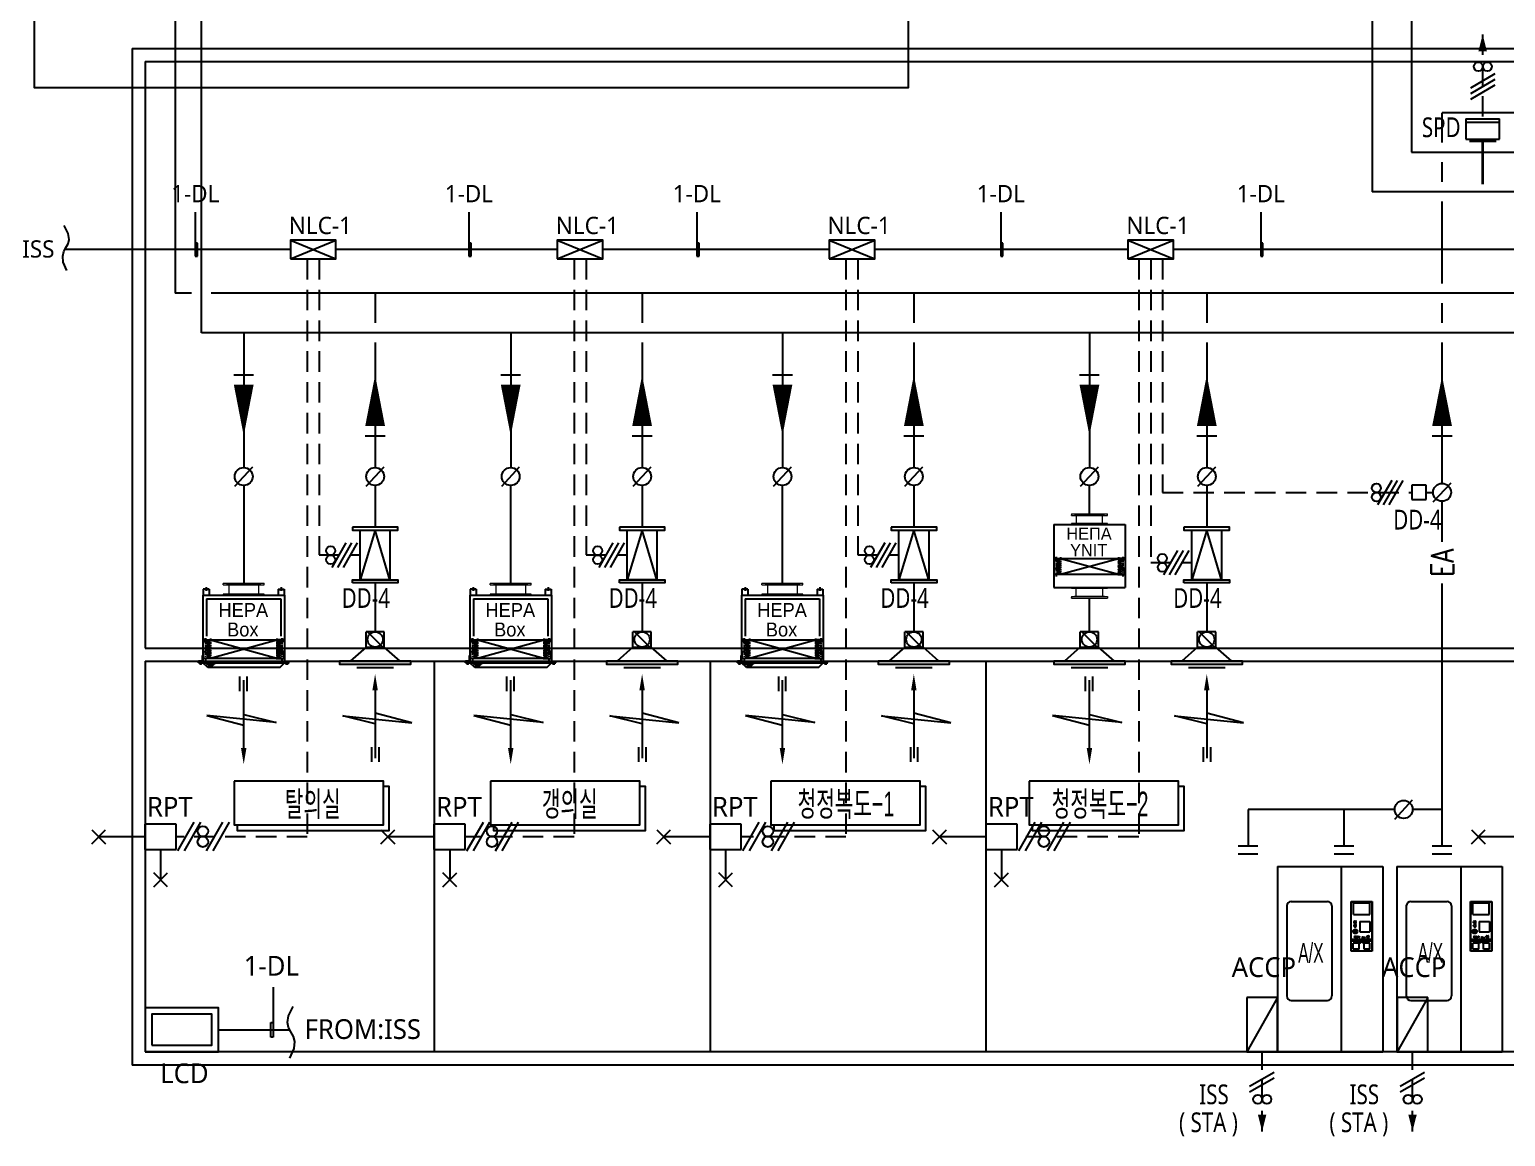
# Model space of a CAD drawing. Header units: millimetres. Extents: x -86 to 11742, y 5229 to 11464.
# Drawn here: x 9309.7 to 9489.4, y 5437.1 to 5571.8 of the extents above; entities that cross this region are included whole.
import ezdxf
from ezdxf.enums import TextEntityAlignment as Align

# ---------------------------------------------------------------- set-up
doc = ezdxf.new("R2010")
doc.units = ezdxf.units.MM
doc.header["$LTSCALE"] = 5
for name, pattern in [('$RECOVER_920808140118-19', [0]), ('CENTER', [2, 1.25, -0.25, 0.25, -0.25]), ('DASHED', [0.75, 0.5, -0.25]), ('PHANTOM', [63.5, 31.75, -6.35, 6.35, -6.35, 6.35, -6.35])]:
    doc.linetypes.add(name, pattern=pattern)
doc.layers.get('0').update_dxf_attribs({"linetype": 'CONTINUOUS'})
for name, color, linetype in [('2', 2, 'CONTINUOUS'), ('3', 3, 'CONTINUOUS'), ('7', 7, 'CONTINUOUS'), ('AUTO', 7, 'CONTINUOUS'), ('LGK-S', 121, 'CONTINUOUS'), ('NARA', 8, 'CONTINUOUS'), ('장비배치', 2, 'CONTINUOUS')]:
    doc.layers.add(name, color=color, linetype=linetype)
doc.styles.add('GHS', font='ROMANS.shx', dxfattribs={"bigfont": 'GHS.shx'})
doc.styles.add('QQ', font='MALGUN.TTF.TTF')
doc.styles.add('SAMOO', font='Gulim.ttf')
doc.styles.get("Standard").update_dxf_attribs({"font": 'SYMBOL'})
doc.styles.add('TSTYLE8', font='txt', dxfattribs={"width": 0.95, "height": 5})
doc.styles.add('TSTYLE9', font='txt', dxfattribs={"width": 0.95, "height": 4})
pattern_1 = [(45, (-8739.095, -1183.641), (1e-15, 14.36841), [30.48, -10.16]), (135, (-8731.911, -1176.457), (1e-15, 14.36841), [30.48, -10.16])]
pattern_2 = [(45, (-7996.556, -1174.573), (1e-15, 13.147562), [27.89019, -9.29673]), (135, (-7989.982, -1168), (1e-15, 13.147562), [27.89019, -9.29673])]

# ---------------------------------------------------------------- blocks, each defined once
blk = doc.blocks.new('ARW')
at = {"color": 1}
for p, q in [((-41, 663), (-41, 833)), ((0, 0), (0, 790)), ((44, 663), (44, 833)), ((0, 391), (-377, 298)), ((-377, 298), (429, 379)), ((429, 379), (0, 266))]:
    blk.add_line(p, q, dxfattribs=at)
blk.add_solid([(32, 2), (-32, 2), (0, -190)], dxfattribs=at)
blk = doc.blocks.new('HB-S2')
at = {"layer": '7', "ltscale": 5}
h = blk.add_hatch(dxfattribs=at)
h.set_pattern_fill('AR-HBONE', color=5, scale=0.1, style=0)
h.set_pattern_definition(pattern_1)
h.paths.add_polyline_path([(-305, 128), (-275, 128), (-275, 278), (-305, 278)])
h = blk.add_hatch(dxfattribs=at)
h.set_pattern_fill('AR-HBONE', color=5, scale=0.1, style=0)
h.set_pattern_definition(pattern_1)
h.paths.add_polyline_path([(305, 278), (275, 278), (275, 128), (305, 128)])
at = {"color": 2, "ltscale": 5}
for p, q in [((-340, 600), (-340, 100)), ((-340, 600), (340, 600)), ((-340, 588), (-340, 0)), ((340, 600), (340, 0)), ((-340, 0), (340, 0))]:
    blk.add_line(p, q, dxfattribs=at)
at = {"color": 2, "linetype": 'Continuous', "lineweight": 15}
for p, q in [((-171, 700), (171, 700)), ((-171, 700), (-171, 693)), ((-171, 685), (-171, 693)), ((-171, 685), (171, 685)), ((171, 608), (-171, 608)), ((-171, 608), (-171, 600)), ((171, 600), (-171, 600)), ((143, 685), (-143, 685)), ((-125, 685), (-125, 608)), ((0, 600), (171, 600)), ((125, 608), (125, 685)), ((171, 693), (171, 700)), ((171, 685), (171, 693)), ((171, 600), (171, 608)), ((171, 0), (-171, 0)), ((-171, -8), (-171, 0)), ((171, -8), (-171, -8)), ((-171, -85), (-171, -93)), ((-171, -85), (171, -85)), ((-171, -100), (-171, -93)), ((-171, -100), (171, -100)), ((143, -85), (-143, -85)), ((-125, -85), (-125, -8)), ((0, 0), (171, 0)), ((125, -8), (125, -85)), ((171, 0), (171, -8)), ((171, -85), (171, -93)), ((171, -93), (171, -100))]:
    blk.add_line(p, q, dxfattribs=at)
at = {"color": 5, "ltscale": 5}
for p, q in [((-335, 290), (-335, 278)), ((-275, 290), (-275, 278)), ((275, 290), (275, 278)), ((335, 290), (335, 278)), ((-335, 278), (-275, 278)), ((-335, 123), (-335, 181)), ((-335, 181), (-310, 181)), ((-325, 258), (-325, 278)), ((-310, 258), (-325, 258)), ((-310, 278), (-310, 258)), ((-310, 181), (-310, 212)), ((335, 278), (275, 278)), ((310, 278), (310, 258)), ((310, 258), (325, 258)), ((310, 181), (310, 212)), ((335, 181), (310, 181)), ((325, 258), (325, 278)), ((335, 123), (335, 181)), ((-269, 123), (-335, 123)), ((269, 123), (335, 123))]:
    blk.add_line(p, q, dxfattribs=at)
at = {"color": 5}
blk.add_line((-72, -421), (72, -566), dxfattribs=at)
blk.add_circle((0, -493), 72.4, dxfattribs=at)
at = {"layer": '2'}
for p, q in [((-87, -566), (-87, -421)), ((87, -421), (-87, -421)), ((87, -566), (87, -421)), ((-87, -566), (-238, -700)), ((-87, -566), (87, -566)), ((238, -700), (87, -566)), ((175, -762), (-175, -762))]:
    blk.add_line(p, q, dxfattribs=at)
blk.add_lwpolyline([(339, -700), (-339, -700), (-339, -729), (339, -729)], close=True, dxfattribs=at)
at = {"layer": '3'}
blk.add_line((0, -421), (0, -100), dxfattribs=at)
at = {"layer": '7', "color": 1, "linetype": 'CENTER', "ltscale": 5}
for p, q in [((-318, 293), (-318, 104)), ((318, 293), (318, 104))]:
    blk.add_line(p, q, dxfattribs=at)
at = {"layer": '7', "color": 5, "linetype": 'DASHED', "ltscale": 5}
for p, q in [((-305, 278), (-305, 128)), ((-275, 278), (-275, 128)), ((275, 278), (275, 128)), ((305, 278), (305, 128))]:
    blk.add_line(p, q, dxfattribs=at)
at = {"layer": '7', "color": 5, "linetype": 'Continuous', "ltscale": 0.3}
for p, q in [((-275, 278), (275, 278)), ((-275, 128), (275, 278)), ((-275, 278), (275, 128)), ((-305, 128), (305, 128))]:
    blk.add_line(p, q, dxfattribs=at)
at = {"layer": '7', "color": 1}
for s, p in [('HEPA', (-4, 513)), ('UNIT', (-7, 356))]:
    blk.add_text(s, height=116.1, dxfattribs=at).set_placement(p, align=Align.MIDDLE)
blk = doc.blocks.new('A$C7EE361AC')
at = {"color": 5}
blk.add_line((12, 366), (253, 125), dxfattribs=at)
blk.add_circle((133, 246), 121, dxfattribs=at)
at = {"layer": '2'}
for p, q in [((-12, 125), (-12, 366)), ((277, 366), (-12, 366)), ((277, 125), (277, 366)), ((-12, 125), (-265, -99)), ((-12, 125), (277, 125)), ((530, -99), (277, 125)), ((424, -203), (-159, -203))]:
    blk.add_line(p, q, dxfattribs=at)
blk.add_lwpolyline([(697, -99), (-432, -99), (-432, -147), (697, -147)], close=True, dxfattribs=at)
blk = doc.blocks.new('AC-S')
at = {"layer": '장비배치', "linetype": 'Continuous'}
for p, q in [((-401, 1411), (401, 1411)), ((-401, 1411), (-401, 0)), ((85, 1411), (85, 0)), ((401, 1411), (401, 0)), ((-296, 1144), (-20, 1144)), ((-330, 1110), (-330, 425)), ((14, 1110), (14, 425)), ((-296, 391), (-20, 391)), ((-401, 0), (401, 0))]:
    blk.add_line(p, q, dxfattribs=at)
at = {"layer": '장비배치', "color": 5, "linetype": 'Continuous'}
for p, q in [((159, 1144), (320, 1144)), ((159, 765), (159, 1144)), ((160, 1143), (318, 1143)), ((160, 856), (160, 1143)), ((161, 1142), (318, 1142)), ((161, 857), (161, 1142)), ((177, 1133), (301, 1133)), ((177, 1044), (177, 1133)), ((301, 1044), (301, 1133)), ((318, 1143), (318, 856)), ((318, 1142), (318, 857)), ((320, 1144), (320, 765)), ((177, 1044), (301, 1044)), ((182, 982), (182, 992)), ((182, 955), (182, 965)), ((186, 995), (196, 995)), ((186, 978), (196, 978)), ((186, 968), (196, 968)), ((186, 951), (196, 951)), ((190, 985), (190, 989)), ((192, 985), (192, 989)), ((199, 982), (199, 992)), ((199, 955), (199, 965)), ((226, 991), (303, 991)), ((226, 991), (226, 914)), ((226, 914), (303, 914)), ((303, 991), (303, 914)), ((160, 856), (318, 856)), ((160, 766), (160, 842)), ((318, 842), (160, 842)), ((161, 857), (318, 857)), ((161, 767), (161, 841)), ((318, 841), (161, 841)), ((176, 781), (176, 826)), ((221, 826), (176, 826)), ((201, 873), (201, 873)), ((205, 878), (203, 873)), ((204, 878), (203, 873)), ((203, 873), (203, 873)), ((204, 879), (207, 879)), ((204, 878), (204, 879)), ((204, 878), (207, 878)), ((204, 878), (205, 878)), ((205, 872), (204, 873)), ((205, 878), (206, 878)), ((205, 872), (205, 878)), ((205, 872), (206, 872)), ((206, 878), (208, 873)), ((207, 878), (206, 878)), ((206, 872), (206, 878)), ((206, 872), (207, 873)), ((207, 878), (207, 879)), ((207, 876), (208, 873)), ((208, 873), (208, 873)), ((209, 873), (210, 873)), ((220, 878), (214, 874)), ((214, 873), (214, 873)), ((219, 876), (215, 873)), ((217, 874), (217, 874)), ((219, 875), (218, 875)), ((222, 873), (218, 873)), ((219, 876), (219, 876)), ((219, 876), (222, 875)), ((219, 876), (221, 875)), ((222, 875), (219, 875)), ((221, 875), (219, 875)), ((221, 873), (219, 873)), ((221, 878), (227, 875)), ((221, 781), (221, 826)), ((225, 837), (225, 830)), ((232, 837), (226, 837)), ((226, 836), (226, 832)), ((232, 830), (226, 830)), ((227, 875), (227, 873)), ((231, 836), (227, 836)), ((231, 831), (227, 831)), ((231, 836), (231, 832)), ((232, 837), (232, 830)), ((246, 873), (246, 872)), ((246, 867), (246, 866)), ((250, 870), (252, 870)), ((250, 869), (252, 869)), ((252, 873), (252, 872)), ((252, 870), (252, 869)), ((252, 867), (252, 866)), ((257, 869), (257, 868)), ((257, 868), (257, 868)), ((257, 868), (257, 866)), ((257, 866), (258, 866)), ((258, 870), (258, 866)), ((258, 870), (258, 870)), ((303, 826), (258, 826)), ((258, 781), (258, 826)), ((259, 869), (259, 869)), ((259, 866), (260, 868)), ((260, 868), (259, 866)), ((259, 866), (259, 866)), ((259, 866), (260, 866)), ((259, 866), (260, 866)), ((260, 866), (260, 866)), ((262, 869), (261, 869)), ((261, 867), (262, 867)), ((262, 868), (262, 868)), ((279, 869), (279, 880)), ((287, 878), (281, 874)), ((281, 873), (281, 873)), ((287, 876), (282, 873)), ((283, 883), (293, 883)), ((283, 866), (293, 866)), ((285, 873), (285, 873)), ((287, 874), (286, 874)), ((290, 873), (286, 873)), ((287, 876), (287, 876)), ((287, 876), (289, 874)), ((287, 875), (288, 875)), ((288, 875), (287, 875)), ((289, 874), (287, 874)), ((288, 872), (287, 872)), ((289, 878), (294, 875)), ((294, 875), (294, 873)), ((296, 869), (296, 880)), ((303, 781), (303, 826)), ((318, 842), (318, 766)), ((318, 841), (318, 767)), ((320, 765), (159, 765)), ((318, 766), (160, 766)), ((318, 767), (161, 767)), ((221, 781), (176, 781)), ((303, 781), (258, 781)), ((303, 781), (258, 781))]:
    blk.add_line(p, q, dxfattribs=at)
for points in [[(254, 868), (254, 868), (254, 867), (254, 867), (255, 867), (255, 867), (255, 867), (255, 867), (255, 866), (255, 866), (255, 866), (255, 866), (255, 866), (255, 866), (255, 866), (255, 866), (255, 866), (255, 866), (255, 866), (255, 866), (255, 866), (255, 866), (255, 866), (255, 866), (255, 866), (255, 866), (255, 866), (255, 866), (255, 866), (255, 866), (256, 866), (256, 866), (256, 866), (256, 866), (256, 866), (256, 867), (256, 867), (256, 867), (256, 867), (256, 867), (256, 867), (256, 868), (256, 868), (256, 868), (256, 868), (256, 869), (256, 869), (256, 869), (256, 869), (256, 869), (256, 869), (256, 869), (256, 869), (256, 869), (255, 869), (255, 869), (255, 870), (255, 870), (255, 870), (255, 870), (255, 870), (255, 870), (255, 870), (255, 870), (255, 870), (255, 870), (255, 870), (255, 870), (255, 870), (255, 869), (255, 869), (255, 869), (255, 869), (255, 869), (255, 869), (255, 869), (255, 869), (255, 869), (255, 869), (254, 869), (254, 868), (254, 868), (254, 868), (254, 868)], [(255, 868), (255, 868), (255, 867), (255, 867), (255, 867), (255, 867), (255, 867), (255, 867), (255, 867), (255, 867), (255, 867), (255, 867), (255, 866), (255, 866), (255, 866), (255, 866), (255, 866), (255, 866), (255, 866), (255, 866), (255, 866), (255, 866), (255, 866), (255, 866), (255, 866), (255, 866), (255, 866), (255, 866), (255, 866), (255, 867), (255, 867), (255, 867), (256, 867), (256, 867), (256, 867), (256, 867), (256, 867), (256, 867), (256, 867), (256, 868), (256, 868), (256, 868), (256, 868), (256, 868), (256, 869), (256, 869), (256, 869), (256, 869), (256, 869), (255, 869), (255, 869), (255, 869), (255, 869), (255, 869), (255, 869), (255, 869), (255, 869), (255, 869), (255, 869), (255, 869), (255, 869), (255, 869), (255, 869), (255, 869), (255, 869), (255, 869), (255, 869), (255, 869), (255, 869), (255, 869), (255, 869), (255, 869), (255, 869), (255, 869), (255, 869), (255, 869), (255, 869), (255, 868), (255, 868), (255, 868), (255, 868)]]:
    blk.add_lwpolyline(points, dxfattribs=at)
for centre, radius in [((191, 916), 16.8), ((191, 916), 10.8), ((191, 916), 7.73), ((191, 987), 5.44), ((191, 987), 4.23), ((191, 875), 6.05), ((227, 835), 0.168), ((227, 835), 0.168), ((227, 834), 0.168), ((227, 833), 0.168), ((227, 832), 0.168), ((227, 832), 0.168), ((227, 835), 0.168), ((227, 835), 0.168), ((227, 835), 0.168), ((228, 835), 0.168), ((227, 833), 0.168), ((228, 833), 0.168), ((227, 834), 0.168), ((227, 834), 0.168), ((228, 834), 0.168), ((227, 833), 0.168), ((228, 833), 0.168), ((227, 833), 0.168), ((227, 832), 0.168), ((227, 832), 0.168), ((228, 832), 0.168), ((227, 832), 0.168), ((228, 835), 0.168), ((229, 835), 0.168), ((228, 835), 0.168), ((229, 835), 0.168), ((228, 835), 0.168), ((228, 833), 0.168), ((228, 834), 0.168), ((229, 834), 0.168), ((228, 834), 0.168), ((228, 833), 0.168), ((228, 833), 0.168), ((229, 833), 0.168), ((228, 832), 0.168), ((229, 832), 0.168), ((228, 832), 0.168), ((228, 832), 0.168), ((229, 832), 0.168), ((229, 835), 0.168), ((229, 835), 0.168), ((229, 835), 0.168), ((230, 835), 0.168), ((229, 833), 0.168), ((230, 833), 0.168), ((229, 834), 0.168), ((229, 834), 0.168), ((230, 834), 0.168), ((229, 833), 0.168), ((230, 833), 0.168), ((229, 833), 0.168), ((229, 832), 0.168), ((229, 832), 0.168), ((230, 832), 0.168), ((229, 832), 0.168), ((230, 835), 0.168), ((231, 835), 0.168), ((230, 835), 0.168), ((231, 835), 0.168), ((230, 835), 0.168), ((230, 833), 0.168), ((230, 834), 0.168), ((231, 834), 0.168), ((230, 834), 0.168), ((230, 833), 0.168), ((230, 833), 0.168), ((231, 833), 0.168), ((230, 832), 0.168), ((231, 832), 0.168), ((230, 832), 0.168), ((230, 832), 0.168), ((231, 832), 0.168), ((250, 834), 3.32), ((247, 835), 0.168), ((247, 834), 0.168), ((247, 833), 0.168), ((248, 836), 0.168), ((248, 834), 0.168), ((248, 835), 0.168), ((248, 835), 0.168), ((248, 834), 0.168), ((248, 834), 0.168), ((248, 833), 0.168), ((248, 833), 0.168), ((250, 836), 0.168), ((250, 836), 0.168), ((249, 836), 0.168), ((249, 834), 0.168), ((250, 835), 0.168), ((249, 835), 0.168), ((249, 834), 0.168), ((250, 834), 0.168), ((249, 833), 0.168), ((250, 833), 0.168), ((250, 836), 0.168), ((250, 834), 0.168), ((250, 835), 0.168), ((250, 834), 0.168), ((250, 833), 0.168), ((251, 836), 0.168), ((251, 836), 0.168), ((252, 836), 0.168), ((252, 834), 0.168), ((251, 835), 0.168), ((252, 835), 0.168), ((252, 834), 0.168), ((251, 834), 0.168), ((252, 833), 0.168), ((251, 833), 0.168), ((252, 836), 0.168), ((252, 835), 0.168), ((252, 834), 0.168), ((252, 833), 0.168), ((253, 834), 0.168), ((253, 833), 0.168)]:
    blk.add_circle(centre, radius, dxfattribs=at)
at = {"layer": '장비배치', "linetype": 'Continuous'}
for centre, start, end in [((-296, 1110), 90, 180), ((-20, 1110), 0, 90), ((-296, 425), 180, 270), ((-20, 425), 270, 0)]:
    blk.add_arc(centre, 33.6, start, end, dxfattribs=at)
at = {"layer": '장비배치', "color": 5, "linetype": 'Continuous'}
for centre, radius, start, end in [((186, 992), 3.36, 90, 179.9999), ((186, 982), 3.36, 179.9999, 269.9999), ((186, 965), 3.36, 90, 179.9999), ((186, 955), 3.36, 179.9999, 269.9999), ((191, 989), 0.806, 90, 179.9999), ((191, 985), 0.806, 179.9999, 269.9999), ((191, 989), 0.806, 360, 90), ((191, 985), 0.806, 269.9999, 360), ((196, 992), 3.36, 359.9999, 90), ((196, 982), 3.36, 269.9999, 359.9999), ((196, 965), 3.36, 359.9999, 90), ((196, 955), 3.36, 269.9999, 359.9999), ((203, 874), 1.73, 191.1569, 317.4524), ((203, 874), 2.47, 193.4222, 311.5932), ((208, 874), 2.47, 228.4066, 346.5777), ((208, 874), 1.73, 222.5475, 348.843), ((214, 874), 0.806, 122.7352, 212.7351), ((214, 874), 0.806, 212.7351, 302.7352), ((218, 874), 0.806, 89.9999, 179.9999), ((218, 874), 0.806, 179.9999, 269.9999), ((227, 874), 7.58, 166.0694, 172.667), ((227, 874), 7.58, 189.4836, 193.6855), ((220, 873), 0.84, 201.6231, 2.7222), ((221, 877), 1.34, 59.7435, 122.7352), ((227, 874), 5.82, 192.4058, 194.3836), ((224, 876), 3.88, 235.7945, 304.2054), ((226, 837), 0.336, 90, 180), ((226, 830), 0.336, 180, 270), ((227, 836), 0.336, 90, 180), ((227, 832), 0.336, 180, 270), ((231, 836), 0.336, 360, 90), ((231, 832), 0.336, 270, 360), ((232, 837), 0.336, 360, 90), ((232, 830), 0.336, 270, 360), ((246, 870), 3.43, 90, 269.9999), ((246, 870), 2.4, 90, 269.9999), ((247, 833), 0.634, 294.0667, 360), ((248, 833), 0.634, 180, 360), ((249, 833), 0.634, 180, 360), ((252, 870), 3.43, 90, 269.9999), ((252, 870), 2.4, 90, 167.6263), ((252, 870), 2.4, 192.3736, 269.9999), ((250, 833), 0.634, 180, 360), ((252, 833), 0.634, 180, 360), ((253, 833), 0.634, 180, 268.9341), ((256, 870), 0.714, 179.9999, 181.9347), ((257, 870), 0.857, 269.9999, 359.9999), ((260, 869), 0.857, 327.2208, 179.9999), ((260, 869), 0.571, 327.2209, 179.9999), ((259, 866), 0.143, 0, 147.2209), ((262, 869), 0.941, 304.7719, 179.9999), ((262, 867), 0.941, 179.9999, 55.228), ((262, 869), 0.605, 269.9999, 179.9999), ((262, 867), 0.605, 179.9999, 90), ((283, 880), 3.36, 90, 179.9999), ((283, 869), 3.36, 179.9999, 269.9999), ((282, 873), 0.806, 122.7352, 212.7351), ((282, 873), 0.806, 212.7351, 302.7352), ((286, 873), 0.806, 89.9999, 179.9999), ((286, 873), 0.806, 179.9999, 269.9999), ((288, 877), 1.34, 59.7435, 122.7352), ((294, 874), 7.58, 166.0694, 172.667), ((294, 874), 7.58, 189.4836, 193.6855), ((287, 872), 0.84, 201.6231, 2.7222), ((294, 874), 5.82, 192.4058, 194.3836), ((292, 876), 3.88, 235.7945, 304.2054), ((293, 880), 3.36, 359.9999, 90), ((293, 869), 3.36, 269.9999, 359.9999)]:
    blk.add_arc(centre, radius, start, end, dxfattribs=at)
at = {"layer": '장비배치', "color": 5, "linetype": 'Continuous', "width": 0.95}
for s, height, style, p in [('ON/OFF', 3.36, 'TSTYLE8', (182, 973)), ('CYCLE', 2.69, 'TSTYLE9', (184, 961)), ('STOP', 3.36, 'TSTYLE8', (184, 956))]:
    blk.add_text(s, height=height, rotation=360, dxfattribs=dict(at, style=style)).set_placement(p)
blk = doc.blocks.new('HB-S1')
at = {"layer": '7', "ltscale": 5}
h = blk.add_hatch(dxfattribs=at)
h.set_pattern_fill('AR-HBONE', color=5, scale=0.091503, style=0)
h.set_pattern_definition(pattern_2)
h.paths.add_polyline_path([(-279, 25), (-252, 25), (-252, 163), (-279, 163)])
h = blk.add_hatch(dxfattribs=at)
h.set_pattern_fill('AR-HBONE', color=5, scale=0.091503, style=0)
h.set_pattern_definition(pattern_2)
h.paths.add_polyline_path([(279, 163), (252, 163), (252, 25), (279, 25)])
at = {"color": 2, "linetype": 'Continuous', "lineweight": 15}
for p, q in [((-156, 595), (156, 595)), ((-156, 595), (-156, 588)), ((-156, 581), (-156, 588)), ((-156, 581), (156, 581)), ((131, 581), (-131, 581)), ((-114, 581), (-114, 510)), ((114, 510), (114, 581)), ((156, 588), (156, 595)), ((156, 581), (156, 588)), ((156, 510), (-156, 510)), ((-156, 510), (-156, 503)), ((156, 503), (-156, 503)), ((0, 503), (156, 503)), ((156, 503), (156, 510))]:
    blk.add_line(p, q, dxfattribs=at)
at = {"color": 2, "ltscale": 5}
for p, q in [((-311, 503), (-311, 0)), ((-311, 503), (311, 503)), ((-311, 492), (-311, 0)), ((311, 503), (311, 0)), ((-311, 0), (-343, 0)), ((-343, -11), (-343, 0)), ((-311, 0), (311, 0)), ((311, 0), (343, 0)), ((343, -11), (343, 0)), ((-307, -11), (-343, -11)), ((-337, -11), (-337, -19)), ((-319, -19), (-337, -19)), ((-319, -11), (-319, -19)), ((-307, -11), (307, -11)), ((274, -46), (-274, -46)), ((307, -11), (343, -11)), ((319, -11), (319, -19)), ((319, -19), (337, -19)), ((337, -11), (337, -19))]:
    blk.add_line(p, q, dxfattribs=at)
at = {"ltscale": 5}
for p, q in [((-263, 549), (-308, 549)), ((-308, 549), (-308, 503)), ((-263, 549), (-263, 503)), ((263, 549), (308, 549)), ((263, 549), (263, 503)), ((308, 549), (308, 503))]:
    blk.add_line(p, q, dxfattribs=at)
at = {"color": 5, "linetype": '$RECOVER_920808140118-19', "ltscale": 5}
for p, q in [((-283, 475), (-283, 190)), ((-283, 475), (283, 475)), ((283, 475), (283, 190))]:
    blk.add_line(p, q, dxfattribs=at)
at = {"color": 5, "ltscale": 5}
for p, q in [((-306, 174), (-306, 163)), ((-306, 163), (-252, 163)), ((-298, 145), (-298, 163)), ((-284, 145), (-298, 145)), ((-284, 163), (-284, 145)), ((-252, 174), (-252, 163)), ((252, 174), (252, 163)), ((306, 163), (252, 163)), ((284, 163), (284, 145)), ((284, 145), (298, 145)), ((298, 145), (298, 163)), ((306, 174), (306, 163)), ((-306, 21), (-306, 74)), ((-306, 74), (-284, 74)), ((-246, 21), (-306, 21)), ((-284, 74), (-284, 102)), ((246, 21), (306, 21)), ((284, 74), (284, 102)), ((306, 74), (284, 74)), ((306, 21), (306, 74))]:
    blk.add_line(p, q, dxfattribs=at)
at = {"layer": '7', "color": 1, "linetype": 'CENTER', "ltscale": 5}
for p, q in [((-285, 563), (-285, 535)), ((285, 563), (285, 535)), ((-263, 546), (-308, 546)), ((263, 546), (308, 546)), ((-291, 177), (-291, 3)), ((291, 177), (291, 3)), ((-328, 5), (-328, -30)), ((328, 5), (328, -30))]:
    blk.add_line(p, q, dxfattribs=at)
at = {"layer": '7', "color": 5, "linetype": 'DASHED', "ltscale": 5}
for p, q in [((-279, 163), (-279, 25)), ((-252, 163), (-252, 25)), ((252, 163), (252, 25)), ((279, 163), (279, 25))]:
    blk.add_line(p, q, dxfattribs=at)
at = {"layer": '7', "color": 5, "linetype": 'Continuous', "ltscale": 0.3}
for p, q in [((-252, 163), (252, 163)), ((-252, 25), (252, 163)), ((-252, 163), (252, 25)), ((-279, 25), (279, 25))]:
    blk.add_line(p, q, dxfattribs=at)
at = {"layer": '7', "color": 1, "ltscale": 5}
blk.add_line((-316, 44), (-316, 3), dxfattribs=at)
at = {"layer": '7', "color": 2, "ltscale": 5}
for p, q in [((-274, -46), (-311, -11)), ((274, -46), (311, -11))]:
    blk.add_line(p, q, dxfattribs=at)
at = {"layer": '7', "color": 5, "linetype": 'CENTER'}
for centre in [(-283, -17), (-272, -17), (-272, -28), (-261, -17), (-261, -28), (-261, -39), (-249, -17), (-249, -28), (-249, -39), (-238, -17), (-238, -28), (-226, -17)]:
    blk.add_circle(centre, 4.77, dxfattribs=at)
at = {"layer": '7', "color": 1, "style": 'SAMOO'}
for s, p in [('HEPA', (-3, 390)), ('Box', (-7, 241))]:
    blk.add_text(s, height=106.2, dxfattribs=at).set_placement(p, align=Align.MIDDLE)
blk = doc.blocks.new('S13')
at = {"layer": 'AUTO', "color": 2}
for p, q in [((-2.76, 0.02), (-1.83, 0.42)), ((-1.83, 0.42), (-1.15, 0.49)), ((-1.15, 0.49), (-0.64, 0.36)), ((-0.64, 0.36), (-0.21, 0.12)), ((-0.21, 0.12), (0.21, -0.12)), ((1.37, -0.12), (2.27, 0.33)), ((0.21, -0.12), (0.71, -0.23)), ((0.71, -0.23), (1.37, -0.12))]:
    blk.add_line(p, q, dxfattribs=at)

msp = doc.modelspace()

# ---------------------------------------------------------------- linework, layer by layer
at = {"layer": 'AUTO', "color": 4, "linetype": 'DASHED'}
for p, q in [((9486.62, 5571.24), (9486.62, 5560.98)), ((9343.49, 5543.92), (9343.49, 5473.58)), ((9344.94, 5543.92), (9344.94, 5507.88)), ((9375.99, 5543.92), (9375.99, 5473.58)), ((9377.44, 5543.92), (9377.44, 5507.88)), ((9409.09, 5543.92), (9409.09, 5473.58)), ((9410.54, 5543.92), (9410.54, 5507.88)), ((9444.75, 5543.92), (9444.75, 5473.58)), ((9446.2, 5543.92), (9446.2, 5506.96)), ((9447.65, 5543.92), (9447.65, 5515.5)), ((9447.65, 5515.5), (9478, 5515.5)), ((9344.94, 5507.88), (9349.95, 5507.88)), ((9377.44, 5507.88), (9382.46, 5507.88)), ((9410.54, 5507.88), (9415.55, 5507.88)), ((9446.2, 5506.96), (9451.22, 5506.96)), ((9343.49, 5473.58), (9327.52, 5473.58)), ((9375.99, 5473.58), (9362.72, 5473.58)), ((9409.09, 5473.58), (9396.32, 5473.58)), ((9444.75, 5473.58), (9429.92, 5473.58)), ((9459.77, 5437.72), (9459.77, 5447.4)), ((9478.08, 5437.72), (9478.08, 5447.4))]:
    msp.add_line(p, q, dxfattribs=at)
at = {"layer": 'AUTO'}
for p, q in [((9485.17, 5564.75), (9488.13, 5566.47)), ((9485.17, 5564.07), (9488.13, 5565.78)), ((9485.17, 5563.38), (9488.13, 5565.09)), ((9341.44, 5546.2), (9346.99, 5543.92)), ((9341.44, 5543.92), (9346.99, 5546.2)), ((9341.44, 5546.2), (9346.99, 5543.92)), ((9341.44, 5543.92), (9346.99, 5546.2)), ((9373.94, 5546.2), (9379.49, 5543.92)), ((9373.94, 5543.92), (9379.49, 5546.2)), ((9373.94, 5546.2), (9379.49, 5543.92)), ((9373.94, 5543.92), (9379.49, 5546.2)), ((9407.04, 5546.2), (9412.59, 5543.92)), ((9407.04, 5543.92), (9412.59, 5546.2)), ((9407.04, 5546.2), (9412.59, 5543.92)), ((9407.04, 5543.92), (9412.59, 5546.2)), ((9443.43, 5546.2), (9448.97, 5543.92)), ((9443.43, 5543.92), (9448.97, 5546.2)), ((9443.43, 5546.2), (9448.97, 5543.92)), ((9443.43, 5543.92), (9448.97, 5546.2)), ((9475.55, 5516.96), (9473.83, 5513.99)), ((9476.23, 5516.96), (9474.52, 5513.99)), ((9476.92, 5516.96), (9475.21, 5513.99)), ((9348.21, 5509.34), (9346.49, 5506.37)), ((9348.89, 5509.34), (9347.18, 5506.37)), ((9349.58, 5509.34), (9347.86, 5506.37)), ((9380.71, 5509.34), (9379, 5506.37)), ((9381.4, 5509.34), (9379.68, 5506.37)), ((9382.08, 5509.34), (9380.37, 5506.37)), ((9413.81, 5509.34), (9412.09, 5506.37)), ((9414.49, 5509.34), (9412.78, 5506.37)), ((9415.18, 5509.34), (9413.46, 5506.37)), ((9449.47, 5508.42), (9447.76, 5505.45)), ((9450.16, 5508.42), (9448.44, 5505.45)), ((9450.84, 5508.42), (9449.13, 5505.45)), ((9317.25, 5474.43), (9318.94, 5472.73)), ((9317.25, 5472.73), (9318.94, 5474.43)), ((9327.74, 5471.88), (9329.74, 5475.34)), ((9328.54, 5471.88), (9330.54, 5475.34)), ((9331.23, 5471.88), (9333.23, 5475.34)), ((9332.03, 5471.88), (9334.03, 5475.34)), ((9352.45, 5474.43), (9354.14, 5472.73)), ((9352.45, 5472.73), (9354.14, 5474.43)), ((9362.94, 5471.88), (9364.94, 5475.34)), ((9363.74, 5471.88), (9365.74, 5475.34)), ((9366.43, 5471.88), (9368.43, 5475.34)), ((9367.23, 5471.88), (9369.23, 5475.34)), ((9386.05, 5474.43), (9387.74, 5472.73)), ((9386.05, 5472.73), (9387.74, 5474.43)), ((9396.54, 5471.88), (9398.54, 5475.34)), ((9397.34, 5471.88), (9399.34, 5475.34)), ((9400.03, 5471.88), (9402.03, 5475.34)), ((9400.83, 5471.88), (9402.83, 5475.34)), ((9419.65, 5474.43), (9421.34, 5472.73)), ((9419.65, 5472.73), (9421.34, 5474.43)), ((9430.14, 5471.88), (9432.14, 5475.34)), ((9430.94, 5471.88), (9432.94, 5475.34)), ((9433.63, 5471.88), (9435.63, 5475.34)), ((9434.43, 5471.88), (9436.43, 5475.34)), ((9485.25, 5474.43), (9486.94, 5472.73)), ((9485.25, 5472.73), (9486.94, 5474.43)), ((9323.76, 5473.58), (9318.1, 5473.58)), ((9358.96, 5473.58), (9353.3, 5473.58)), ((9392.56, 5473.58), (9386.9, 5473.58)), ((9426.16, 5473.58), (9420.5, 5473.58)), ((9491.76, 5473.58), (9486.1, 5473.58)), ((9325.64, 5472.04), (9325.64, 5468.34)), ((9360.84, 5472.04), (9360.84, 5468.34)), ((9394.44, 5472.04), (9394.44, 5468.34)), ((9428.04, 5472.04), (9428.04, 5468.34)), ((9324.8, 5467.49), (9326.49, 5469.19)), ((9326.49, 5467.49), (9324.8, 5469.19)), ((9360, 5467.49), (9361.69, 5469.19)), ((9361.69, 5467.49), (9360, 5469.19)), ((9393.6, 5467.49), (9395.29, 5469.19)), ((9395.29, 5467.49), (9393.6, 5469.19)), ((9427.2, 5467.49), (9428.89, 5469.19)), ((9428.89, 5467.49), (9427.2, 5469.19)), ((9461.22, 5444.89), (9458.25, 5443.18)), ((9461.22, 5444.21), (9458.25, 5442.49)), ((9479.53, 5444.89), (9476.56, 5443.18)), ((9479.53, 5444.21), (9476.56, 5442.49))]:
    msp.add_line(p, q, dxfattribs=at)
at = {"layer": 'AUTO', "color": 3}
for p, q in [((9484.57, 5560.98), (9488.68, 5560.98)), ((9484.57, 5560.98), (9484.57, 5558.48)), ((9488.68, 5558.48), (9488.68, 5560.98)), ((9488.68, 5560.54), (9484.57, 5560.54)), ((9484.57, 5558.48), (9488.68, 5558.48)), ((9485, 5558.24), (9488.25, 5558.24)), ((9327.52, 5475.12), (9323.76, 5475.12)), ((9323.76, 5472.04), (9323.76, 5475.12)), ((9327.52, 5472.04), (9327.52, 5475.12)), ((9362.72, 5475.12), (9358.96, 5475.12)), ((9358.96, 5472.04), (9358.96, 5475.12)), ((9362.72, 5472.04), (9362.72, 5475.12)), ((9396.32, 5475.12), (9392.56, 5475.12)), ((9392.56, 5472.04), (9392.56, 5475.12)), ((9396.32, 5472.04), (9396.32, 5475.12)), ((9429.92, 5475.12), (9426.16, 5475.12)), ((9426.16, 5472.04), (9426.16, 5475.12)), ((9429.92, 5472.04), (9429.92, 5475.12)), ((9323.76, 5472.04), (9327.52, 5472.04)), ((9358.96, 5472.04), (9362.72, 5472.04)), ((9392.56, 5472.04), (9396.32, 5472.04)), ((9426.16, 5472.04), (9429.92, 5472.04)), ((9461.64, 5454), (9457.89, 5454)), ((9457.89, 5454), (9457.89, 5447.4)), ((9461.64, 5447.4), (9461.64, 5454)), ((9479.96, 5454), (9476.2, 5454)), ((9476.2, 5454), (9476.2, 5447.4)), ((9479.96, 5447.4), (9479.96, 5454)), ((9457.89, 5447.4), (9461.64, 5447.4)), ((9476.2, 5447.4), (9479.96, 5447.4))]:
    msp.add_line(p, q, dxfattribs=at)
at = {"layer": 'AUTO', "color": 2}
for p, q in [((9329.86, 5549.59), (9329.86, 5544.27)), ((9363.18, 5549.59), (9363.18, 5544.27)), ((9390.93, 5549.59), (9390.93, 5544.27)), ((9427.95, 5549.59), (9427.95, 5544.27)), ((9459.61, 5549.59), (9459.61, 5544.27)), ((9341.44, 5545.06), (9313.99, 5545.06)), ((9330.13, 5545.85), (9329.86, 5545.85)), ((9330.13, 5544.27), (9330.13, 5545.85)), ((9373.94, 5545.06), (9346.99, 5545.06)), ((9363.44, 5545.85), (9363.18, 5545.85)), ((9363.44, 5544.27), (9363.44, 5545.85)), ((9407.04, 5545.06), (9379.49, 5545.06)), ((9391.2, 5545.85), (9390.93, 5545.85)), ((9391.2, 5544.27), (9391.2, 5545.85)), ((9443.43, 5545.06), (9412.59, 5545.06)), ((9428.21, 5545.85), (9427.95, 5545.85)), ((9428.21, 5544.27), (9428.21, 5545.85)), ((9507.76, 5545.06), (9448.97, 5545.06)), ((9459.87, 5545.85), (9459.61, 5545.85)), ((9459.87, 5544.27), (9459.87, 5545.85)), ((9329.86, 5544.27), (9330.13, 5544.27)), ((9363.18, 5544.27), (9363.44, 5544.27)), ((9390.93, 5544.27), (9391.2, 5544.27)), ((9427.95, 5544.27), (9428.21, 5544.27)), ((9459.61, 5544.27), (9459.87, 5544.27)), ((9339.35, 5455.27), (9339.35, 5449.19)), ((9461.64, 5454), (9457.89, 5447.4)), ((9479.96, 5454), (9476.2, 5447.4)), ((9332.67, 5450.09), (9341.36, 5450.09)), ((9339.05, 5449.19), (9339.05, 5450.99)), ((9339.05, 5450.99), (9339.35, 5450.99)), ((9339.35, 5449.19), (9339.05, 5449.19))]:
    msp.add_line(p, q, dxfattribs=at)
at = {"layer": 'AUTO'}
for points in [[(9486.62, 5571.24, 0, 1.03, 0), (9486.62, 5569.19, 1.03, 1.03, 0)], [(9459.77, 5437.72, 0, 1.03, 0), (9459.77, 5439.77, 1.03, 1.03, 0)], [(9478.08, 5437.72, 0, 1.03, 0), (9478.08, 5439.77, 1.03, 1.03, 0)]]:
    msp.add_lwpolyline(points, format="xyseb", dxfattribs=at)
at = {"layer": 'AUTO', "color": 3, "const_width": 0.343}
msp.add_lwpolyline([(9486.62, 5558.48), (9486.62, 5552.99)], dxfattribs=at)
at = {"layer": 'AUTO'}
for points in [[(9341.44, 5543.92), (9346.99, 5543.92), (9346.99, 5546.2), (9341.44, 5546.2)], [(9341.44, 5543.92), (9346.99, 5543.92), (9346.99, 5546.2), (9341.44, 5546.2)], [(9373.94, 5543.92), (9379.49, 5543.92), (9379.49, 5546.2), (9373.94, 5546.2)], [(9373.94, 5543.92), (9379.49, 5543.92), (9379.49, 5546.2), (9373.94, 5546.2)], [(9407.04, 5543.92), (9412.59, 5543.92), (9412.59, 5546.2), (9407.04, 5546.2)], [(9407.04, 5543.92), (9412.59, 5543.92), (9412.59, 5546.2), (9407.04, 5546.2)], [(9443.43, 5543.92), (9448.97, 5543.92), (9448.97, 5546.2), (9443.43, 5546.2)], [(9443.43, 5543.92), (9448.97, 5543.92), (9448.97, 5546.2), (9443.43, 5546.2)]]:
    msp.add_lwpolyline(points, close=True, dxfattribs=at)
at = {"layer": 'AUTO', "color": 2}
for points in [[(9323.76, 5447.4), (9332.67, 5447.4), (9332.67, 5452.77), (9323.76, 5452.77)], [(9324.56, 5448.2), (9331.87, 5448.2), (9331.87, 5451.97), (9324.56, 5451.97)]]:
    msp.add_lwpolyline(points, close=True, dxfattribs=at)
at = {"layer": 'AUTO'}
for centre, radius in [((9486.1, 5567.33), 0.549), ((9487.2, 5567.33), 0.549), ((9473.69, 5516.02), 0.549), ((9473.69, 5514.92), 0.549), ((9346.34, 5508.4), 0.549), ((9378.85, 5508.4), 0.549), ((9411.94, 5508.4), 0.549), ((9346.34, 5507.31), 0.549), ((9378.85, 5507.31), 0.549), ((9411.94, 5507.31), 0.549), ((9447.61, 5507.48), 0.549), ((9447.61, 5506.39), 0.549), ((9330.79, 5474.25), 0.64), ((9365.99, 5474.25), 0.64), ((9399.59, 5474.25), 0.64), ((9433.19, 5474.25), 0.64), ((9330.79, 5472.97), 0.64), ((9365.99, 5472.97), 0.64), ((9399.59, 5472.97), 0.64), ((9433.19, 5472.97), 0.64), ((9459.24, 5441.63), 0.549), ((9460.34, 5441.63), 0.549), ((9477.55, 5441.63), 0.549), ((9478.65, 5441.63), 0.549)]:
    msp.add_circle(centre, radius, dxfattribs=at)
at = {"layer": 'LGK-S'}
msp.add_lwpolyline([(9310.28, 5683.4), (9416.66, 5683.4), (9416.66, 5564.73), (9310.28, 5564.73)], close=True, dxfattribs=at)
at = {"layer": 'NARA', "color": 8, "linetype": 'PHANTOM', "ltscale": 15}
for p, q in [((9477.95, 5623.81), (9477.95, 5556.89)), ((9473.15, 5611.57), (9473.15, 5552.09)), ((9481.68, 5558.09), (9481.68, 5561.69)), ((9509.24, 5561.69), (9481.68, 5561.69)), ((9477.95, 5556.89), (9577.73, 5556.89)), ((9481.68, 5553.29), (9481.68, 5555.69)), ((9577.73, 5552.09), (9473.15, 5552.09)), ((9481.68, 5540.93), (9481.68, 5550.89))]:
    msp.add_line(p, q, dxfattribs=at)
at = {"layer": 'NARA', "color": 8}
for p, q in [((9327.4, 5583.53), (9327.4, 5539.73)), ((9330.6, 5534.93), (9330.6, 5583.53)), ((9322.16, 5569.53), (9322.16, 5445.8)), ((9322.16, 5569.53), (9848.56, 5569.53)), ((9323.76, 5567.93), (9323.76, 5496.54)), ((9323.76, 5567.93), (9846.96, 5567.93)), ((9329.4, 5539.73), (9327.4, 5539.73)), ((9577.73, 5539.73), (9331.8, 5539.73)), ((9351.76, 5539.73), (9351.76, 5536.13)), ((9384.27, 5539.73), (9384.27, 5536.13)), ((9417.36, 5539.73), (9417.36, 5536.13)), ((9453.03, 5539.73), (9453.03, 5536.13)), ((9577.73, 5534.93), (9330.6, 5534.93)), ((9335.76, 5534.93), (9335.76, 5518.52)), ((9351.76, 5533.73), (9351.76, 5518.52)), ((9368.27, 5534.93), (9368.27, 5518.52)), ((9384.27, 5533.73), (9384.27, 5518.52)), ((9401.36, 5534.93), (9401.36, 5518.52)), ((9417.36, 5533.73), (9417.36, 5518.52)), ((9438.74, 5534.93), (9438.74, 5518.52)), ((9453.03, 5533.73), (9453.03, 5518.52)), ((9334.56, 5529.79), (9336.97, 5529.79)), ((9367.07, 5529.79), (9369.48, 5529.79)), ((9400.16, 5529.79), (9402.57, 5529.79)), ((9437.53, 5529.79), (9439.94, 5529.79)), ((9350.56, 5522.39), (9352.97, 5522.39)), ((9383.07, 5522.39), (9385.48, 5522.39)), ((9416.16, 5522.39), (9418.57, 5522.39)), ((9451.82, 5522.39), (9454.24, 5522.39)), ((9480.48, 5522.39), (9482.89, 5522.39)), ((9335.76, 5516.34), (9335.76, 5504.46)), ((9351.76, 5516.34), (9351.76, 5511.26)), ((9351.76, 5516.34), (9351.76, 5511.26)), ((9368.27, 5504.46), (9368.27, 5516.34)), ((9384.27, 5516.34), (9384.27, 5511.26)), ((9384.27, 5516.34), (9384.27, 5511.26)), ((9401.36, 5504.46), (9401.36, 5516.34)), ((9417.36, 5516.34), (9417.36, 5511.26)), ((9417.36, 5516.34), (9417.36, 5511.26)), ((9438.74, 5512.86), (9438.74, 5516.34)), ((9453.03, 5516.34), (9453.03, 5511.26)), ((9453.03, 5516.34), (9453.03, 5511.26)), ((9479.73, 5515.5), (9480.59, 5515.5)), ((9351.76, 5510.9), (9349.95, 5504.87)), ((9353.57, 5504.87), (9351.76, 5510.9)), ((9384.27, 5510.9), (9382.46, 5504.87)), ((9386.08, 5504.87), (9384.27, 5510.9)), ((9417.36, 5510.9), (9415.55, 5504.87)), ((9419.17, 5504.87), (9417.36, 5510.9)), ((9453.03, 5510.9), (9451.22, 5504.87)), ((9454.84, 5504.87), (9453.03, 5510.9)), ((9351.76, 5504.5), (9351.76, 5498.52)), ((9351.76, 5504.5), (9351.76, 5498.52)), ((9384.27, 5504.5), (9384.27, 5498.52)), ((9384.27, 5504.5), (9384.27, 5498.52)), ((9417.36, 5504.5), (9417.36, 5498.52)), ((9417.36, 5504.5), (9417.36, 5498.52)), ((9453.03, 5504.5), (9453.03, 5498.52)), ((9453.03, 5504.5), (9453.03, 5498.52)), ((9323.76, 5496.54), (9846.96, 5496.54)), ((9323.76, 5494.94), (9846.96, 5494.94)), ((9323.76, 5494.94), (9323.76, 5447.4)), ((9358.96, 5494.94), (9358.96, 5447.4)), ((9392.56, 5494.94), (9392.56, 5447.4)), ((9426.16, 5447.4), (9426.16, 5494.94)), ((9848.56, 5445.8), (9322.16, 5445.8)), ((9846.96, 5447.4), (9323.76, 5447.4))]:
    msp.add_line(p, q, dxfattribs=at)
at = {"layer": 'NARA', "color": 8, "linetype": 'PHANTOM', "ltscale": 20}
msp.add_line((9481.68, 5536.13), (9481.68, 5538.53), dxfattribs=at)
at = {"layer": 'NARA', "color": 8, "linetype": 'PHANTOM', "ltscale": 10}
for p, q in [((9481.68, 5516.59), (9481.68, 5533.73)), ((9481.68, 5509.48), (9481.68, 5514.41)), ((9481.68, 5472.47), (9481.68, 5504.39))]:
    msp.add_line(p, q, dxfattribs=at)
at = {"layer": 'NARA', "color": 8, "linetype": 'Continuous'}
for p, q in [((9334.67, 5516.26), (9336.85, 5518.6)), ((9350.67, 5516.26), (9352.85, 5518.6)), ((9367.18, 5516.26), (9369.36, 5518.6)), ((9383.18, 5516.26), (9385.36, 5518.6)), ((9400.27, 5516.26), (9402.45, 5518.6)), ((9416.27, 5516.26), (9418.45, 5518.6)), ((9437.65, 5516.26), (9439.83, 5518.6)), ((9451.94, 5516.26), (9454.12, 5518.6)), ((9479.73, 5516.36), (9478, 5516.36)), ((9478, 5516.36), (9478, 5514.64)), ((9479.73, 5514.64), (9479.73, 5516.36)), ((9480.59, 5514.33), (9482.77, 5516.67)), ((9478, 5514.64), (9479.73, 5514.64)), ((9475.91, 5475.74), (9478.09, 5478.08))]:
    msp.add_line(p, q, dxfattribs=at)
at = {"layer": 'NARA', "color": 8, "linetype": 'Continuous', "lineweight": -3}
for p, q in [((9475.91, 5476.91), (9458.06, 5476.91)), ((9458.06, 5476.91), (9458.06, 5472.47)), ((9469.73, 5476.91), (9469.73, 5472.47)), ((9481.68, 5476.91), (9478.09, 5476.91)), ((9456.86, 5472.47), (9459.26, 5472.47)), ((9456.86, 5471.51), (9459.26, 5471.51)), ((9468.53, 5472.47), (9470.93, 5472.47)), ((9468.53, 5471.51), (9470.93, 5471.51))]:
    msp.add_line(p, q, dxfattribs=at)
at = {"layer": 'NARA', "color": 8, "linetype": 'PHANTOM', "ltscale": 0.1}
for p, q in [((9480.48, 5472.47), (9482.88, 5472.47)), ((9480.48, 5471.51), (9482.88, 5471.51))]:
    msp.add_line(p, q, dxfattribs=at)
at = {"layer": 'NARA', "color": 8}
for points in [[(9351.76, 5529.79, 0, 2.41, 0), (9351.76, 5523.57, 2.41, 2.41, 0)], [(9384.27, 5529.79, 0, 2.41, 0), (9384.27, 5523.57, 2.41, 2.41, 0)], [(9417.36, 5529.79, 0, 2.41, 0), (9417.36, 5523.57, 2.41, 2.41, 0)], [(9453.03, 5529.79, 0, 2.41, 0), (9453.03, 5523.57, 2.41, 2.41, 0)], [(9481.68, 5529.67, 0, 2.41, 0), (9481.68, 5523.57, 2.41, 2.41, 0)], [(9335.76, 5522.39, 0, 2.41, 0), (9335.76, 5528.61, 2.41, 2.41, 0)], [(9368.27, 5522.39, 0, 2.41, 0), (9368.27, 5528.61, 2.41, 2.41, 0)], [(9401.36, 5522.39, 0, 2.41, 0), (9401.36, 5528.61, 2.41, 2.41, 0)], [(9438.74, 5522.39, 0, 2.41, 0), (9438.74, 5528.61, 2.41, 2.41, 0)]]:
    msp.add_lwpolyline(points, format="xyseb", dxfattribs=at)
for points in [[(9348.99, 5511.26), (9348.99, 5510.9), (9354.54, 5510.9), (9354.54, 5511.26)], [(9349.95, 5510.9), (9353.57, 5510.9), (9353.57, 5504.87), (9349.95, 5504.87)], [(9381.5, 5511.26), (9381.5, 5510.9), (9387.05, 5510.9), (9387.05, 5511.26)], [(9382.46, 5510.9), (9386.08, 5510.9), (9386.08, 5504.87), (9382.46, 5504.87)], [(9414.59, 5511.26), (9414.59, 5510.9), (9420.14, 5510.9), (9420.14, 5511.26)], [(9415.55, 5510.9), (9419.17, 5510.9), (9419.17, 5504.87), (9415.55, 5504.87)], [(9450.25, 5511.26), (9450.25, 5510.9), (9455.8, 5510.9), (9455.8, 5511.26)], [(9451.22, 5510.9), (9454.84, 5510.9), (9454.84, 5504.87), (9451.22, 5504.87)], [(9348.99, 5504.5), (9348.99, 5504.87), (9354.54, 5504.87), (9354.54, 5504.5)], [(9381.5, 5504.5), (9381.5, 5504.87), (9387.05, 5504.87), (9387.05, 5504.5)], [(9414.59, 5504.5), (9414.59, 5504.87), (9420.14, 5504.87), (9420.14, 5504.5)], [(9450.25, 5504.5), (9450.25, 5504.87), (9455.8, 5504.87), (9455.8, 5504.5)], [(9334.61, 5480.36), (9334.61, 5475.03), (9352.79, 5475.03), (9352.79, 5480.36)], [(9365.81, 5480.36), (9365.81, 5475.03), (9383.99, 5475.03), (9383.99, 5480.36)], [(9399.93, 5480.36), (9399.93, 5475.03), (9418.11, 5475.03), (9418.11, 5480.36)], [(9431.41, 5480.36), (9431.41, 5475.03), (9449.59, 5475.03), (9449.59, 5480.36)]]:
    msp.add_lwpolyline(points, close=True, dxfattribs=at)
for points in [[(9334.97, 5475.03), (9334.97, 5474.36), (9353.49, 5474.36), (9353.49, 5479.7), (9352.82, 5479.7)], [(9366.17, 5475.03), (9366.17, 5474.36), (9384.69, 5474.36), (9384.69, 5479.7), (9384.02, 5479.7)], [(9400.29, 5475.03), (9400.29, 5474.36), (9418.81, 5474.36), (9418.81, 5479.7), (9418.14, 5479.7)], [(9431.77, 5475.03), (9431.77, 5474.36), (9450.29, 5474.36), (9450.29, 5479.7), (9449.62, 5479.7)]]:
    msp.add_lwpolyline(points, dxfattribs=at)
at = {"layer": 'NARA', "color": 8, "linetype": 'Continuous'}
for centre in [(9335.76, 5517.43), (9351.76, 5517.43), (9368.27, 5517.43), (9384.27, 5517.43), (9401.36, 5517.43), (9417.36, 5517.43), (9438.74, 5517.43), (9453.03, 5517.43), (9481.68, 5515.5), (9477, 5476.91)]:
    msp.add_circle(centre, 1.09, dxfattribs=at)

# ---------------------------------------------------------------- block references
at = {"layer": 'AUTO', "color": 2}
for p, xscale, yscale, zscale, rotation in [((9314.25, 5545.52), 1.09375, 1.09375, 1.09375, 90), ((9341.36, 5450.09), -1.25, 1.25, 1.25, 270)]:
    msp.add_blockref('S13', p, dxfattribs=dict(at, xscale=xscale, yscale=yscale, zscale=zscale, rotation=rotation))
at = {"layer": 'NARA', "color": 8, "linetype": 'Continuous'}
for name, p, xscale, yscale, zscale in [('HB-S2', (9438.74, 5503.91), 0.01279999999701977, 0.01279999999701977, 0.01279999999701977), ('AC-S', (9468.05, 5447.4), 0.016, 0.016, 0.016), ('AC-S', (9482.6, 5447.4), 0.016, 0.016, 0.016)]:
    msp.add_blockref(name, p, dxfattribs=dict(at, xscale=xscale, yscale=yscale, zscale=zscale))
at = {"layer": 'NARA', "color": 8}
for name, p, xscale, yscale, zscale in [('HB-S1', (9335.76, 5494.94), 0.016, 0.016, 0.016), ('HB-S1', (9368.27, 5494.94), 0.016, 0.016, 0.016), ('HB-S1', (9401.36, 5494.94), 0.016, 0.016, 0.016), ('A$C7EE361AC', (9350.75, 5495.71), 0.007679999998211707, 0.007679999998211707, 0.007679999998211707), ('A$C7EE361AC', (9383.25, 5495.71), 0.007679999998211707, 0.007679999998211707, 0.007679999998211707), ('A$C7EE361AC', (9416.35, 5495.71), 0.007679999998211707, 0.007679999998211707, 0.007679999998211707), ('A$C7EE361AC', (9452.01, 5495.71), 0.007679999998211707, 0.007679999998211707, 0.007679999998211707), ('ARW', (9335.76, 5484.38), -0.01044911434315145, 0.01044911435432732, 0.01044911435114711), ('ARW', (9368.27, 5484.38), -0.01044911434315145, 0.01044911435432732, 0.01044911435114711), ('ARW', (9401.36, 5484.38), -0.01044911434315145, 0.01044911435432732, 0.01044911435114711), ('ARW', (9438.74, 5484.38), -0.01044911434315145, 0.01044911435432732, 0.01044911435114711)]:
    msp.add_blockref(name, p, dxfattribs=dict(at, xscale=xscale, yscale=yscale, zscale=zscale))
at = {"layer": 'NARA', "color": 8, "xscale": -0.01044911434315145, "yscale": 0.01044911435432732, "zscale": 0.01044911435114711, "rotation": 180}
for p in [(9351.76, 5491.41), (9384.27, 5491.41), (9417.36, 5491.41), (9453.03, 5491.41)]:
    msp.add_blockref('ARW', p, dxfattribs=at)

# ---------------------------------------------------------------- texts
at = {"layer": 'AUTO', "color": 4, "style": 'QQ', "width": 0.8}
for s, p in [('SPD', (9479.22, 5558.74)), ('( STA )', (9449.65, 5437.63)), ('( STA )', (9467.96, 5437.63))]:
    msp.add_text(s, height=2.4, dxfattribs=at).set_placement(p)
at = {"layer": 'AUTO', "color": 2, "style": 'QQ'}
for s, height, p in [('1-DL', 2.1, (9329.86, 5551.86)), ('1-DL', 2.1, (9363.18, 5551.86)), ('1-DL', 2.1, (9390.93, 5551.86)), ('1-DL', 2.1, (9427.95, 5551.86)), ('1-DL', 2.1, (9459.61, 5551.86)), ('FROM:ISS', 2.1, (9306.52, 5545.13)), ('1-DL', 2.4, (9339.12, 5457.87)), ('FROM:ISS', 2.4, (9350.26, 5450.17)), ('LCD', 2.4, (9328.54, 5444.79))]:
    msp.add_text(s, height=height, dxfattribs=at).set_placement(p, align=Align.MIDDLE_CENTER)
for s, height, p in [('NLC-1', 2.1, (9341.25, 5546.94)), ('NLC-1', 2.1, (9373.76, 5546.94)), ('NLC-1', 2.1, (9406.85, 5546.94)), ('NLC-1', 2.1, (9443.24, 5546.94)), ('RPT', 2.4, (9323.98, 5476.04)), ('RPT', 2.4, (9359.18, 5476.04)), ('RPT', 2.4, (9392.78, 5476.04)), ('RPT', 2.4, (9426.38, 5476.04)), ('ACCP', 2.4, (9456.06, 5456.51)), ('ACCP', 2.4, (9474.37, 5456.51))]:
    msp.add_text(s, height=height, dxfattribs=at).set_placement(p)
at = {"layer": 'AUTO', "color": 2, "style": 'QQ', "width": 0.8}
for s, p in [('DD-4', (9475.74, 5510.98)), ('DD-4', (9347.69, 5501.44)), ('DD-4', (9380.2, 5501.44)), ('DD-4', (9413.29, 5501.44)), ('DD-4', (9448.95, 5501.44)), ('ISS', (9452.11, 5441.03)), ('ISS', (9470.42, 5441.03))]:
    msp.add_text(s, height=2.4, dxfattribs=at).set_placement(p)
at = {"layer": 'NARA', "color": 8, "style": 'GHS', "width": 0.8}
msp.add_text('EA', height=2.7, rotation=90, dxfattribs=at).set_placement((9483.06, 5505.2))
at = {"layer": 'NARA', "color": 8, "width": 0.6}
for s, p in [('탈의실', (9340.78, 5476.08)), ('갱의실', (9372.06, 5476.08)), ('청정복도-1', (9403.21, 5476.08)), ('청정복도-2', (9434.15, 5476.08))]:
    msp.add_text(s, height=3, dxfattribs=at).set_placement(p)
for p in [(9465.71, 5459.45), (9480.26, 5459.45)]:
    msp.add_text('A/C', height=2.4, dxfattribs=at).set_placement(p, align=Align.MIDDLE_CENTER)

doc.saveas('drawing.dxf')
